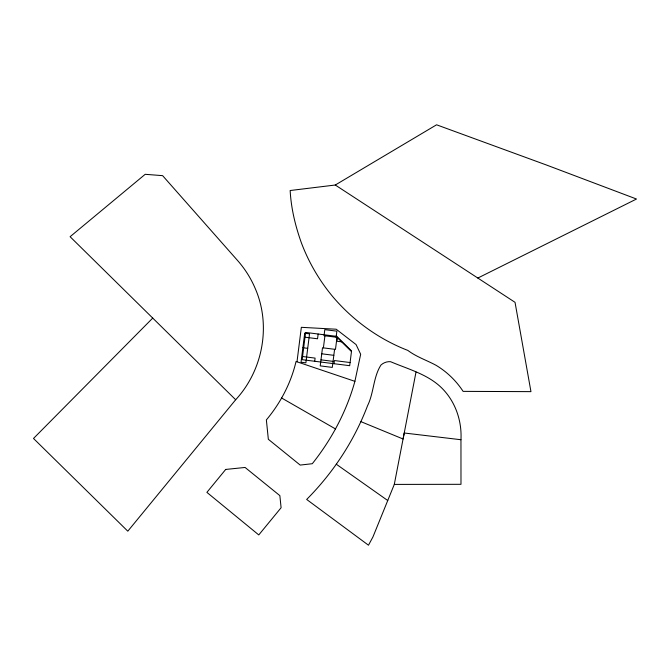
<?xml version="1.0" encoding="UTF-8"?>
<svg xmlns="http://www.w3.org/2000/svg" width="670" height="670" viewBox="0 0 670 670"><rect width="100%" height="100%" fill="white"/><g stroke="black" fill="none" stroke-linecap="round" stroke-linejoin="round"><path stroke-width="1" d="M296.994 361.792L301.349 327.32L336.198 329.221L356.072 344.573L360.669 354.262L354.899 381.339C346.599 411.338 331.65 439.419 312.287 463.715L300.185 465.072L268.343 439.294L266.367 419.906C280.521 403.013 291.023 382.98 296.048 361.473L354.899 381.339M314.699 361.272L315.101 358.115L302.564 356.524M318.149 334.02L317.547 338.786L305.009 337.203M323.401 347.872L324.925 335.796M334.59 349.288L332.295 367.403L320.218 365.879L322.505 347.764L335.477 349.405L337.01 337.32L324.037 335.687L324.799 329.64L336.876 331.173L336.114 337.211M334.029 363.709L334.422 360.552L350.075 362.537M337.32 337.638L336.868 341.231L341.566 341.826M416.011 372.043L394.295 484.41L372.939 536.955L368.483 545.204L306.667 499.452C333.082 472.894 354.17 440.843 367.537 405.76C373.927 392.88 373.224 376.967 381.021 364.957C383.65 362.646 387.067 361.398 390.568 361.691C408.466 369.312 428.833 374.497 442.795 389.061C455.701 402.461 461.973 421.271 460.96 439.729L460.985 484.31L394.295 484.41M235.664 399.747C262.791 370.502 271.291 325.645 255.387 288.862A102.996 102.996 0 0 0 237.59 260.521L162.617 175.649L145.189 174.309L70.099 236.711L235.664 399.747L127.802 531.184L33.5 438.465L152.735 318.083M335.276 185.02L515.037 302.329L530.958 391.64L463.104 391.372C456.178 380.761 446.89 371.766 436.003 365.267C426.614 360.209 416.422 356.884 407.804 350.393C378.751 339.179 352.847 320.369 332.739 296.634A186.813 186.813 0 0 1 301.475 243.093C295.411 226.175 291.115 208.504 290.16 190.523L335.276 185.02L436.572 124.796L546.712 165.105L636.5 199.023L477.827 278.05M460.96 439.729L404.228 433.004L403.08 439.001L360.963 421.665M302.882 347.73L307.706 348.341M321.742 353.802L333.819 355.326M320.98 359.84L333.057 361.365M281.609 397.997L335.469 428.917M336.273 464.201L387.746 500.524M335.938 336.265L351.465 351.591M304.708 333.241L301.048 362.227L305.88 362.839L309.54 333.853L304.708 333.241M305.612 332.429L302.162 359.681L349.681 365.694L351.549 350.904L336.834 336.382L305.612 332.429M225.706 469.435L206.888 492.366L258.771 534.928L281.099 507.734L279.859 495.632L245.086 467.459L225.706 469.435"/></g></svg>
